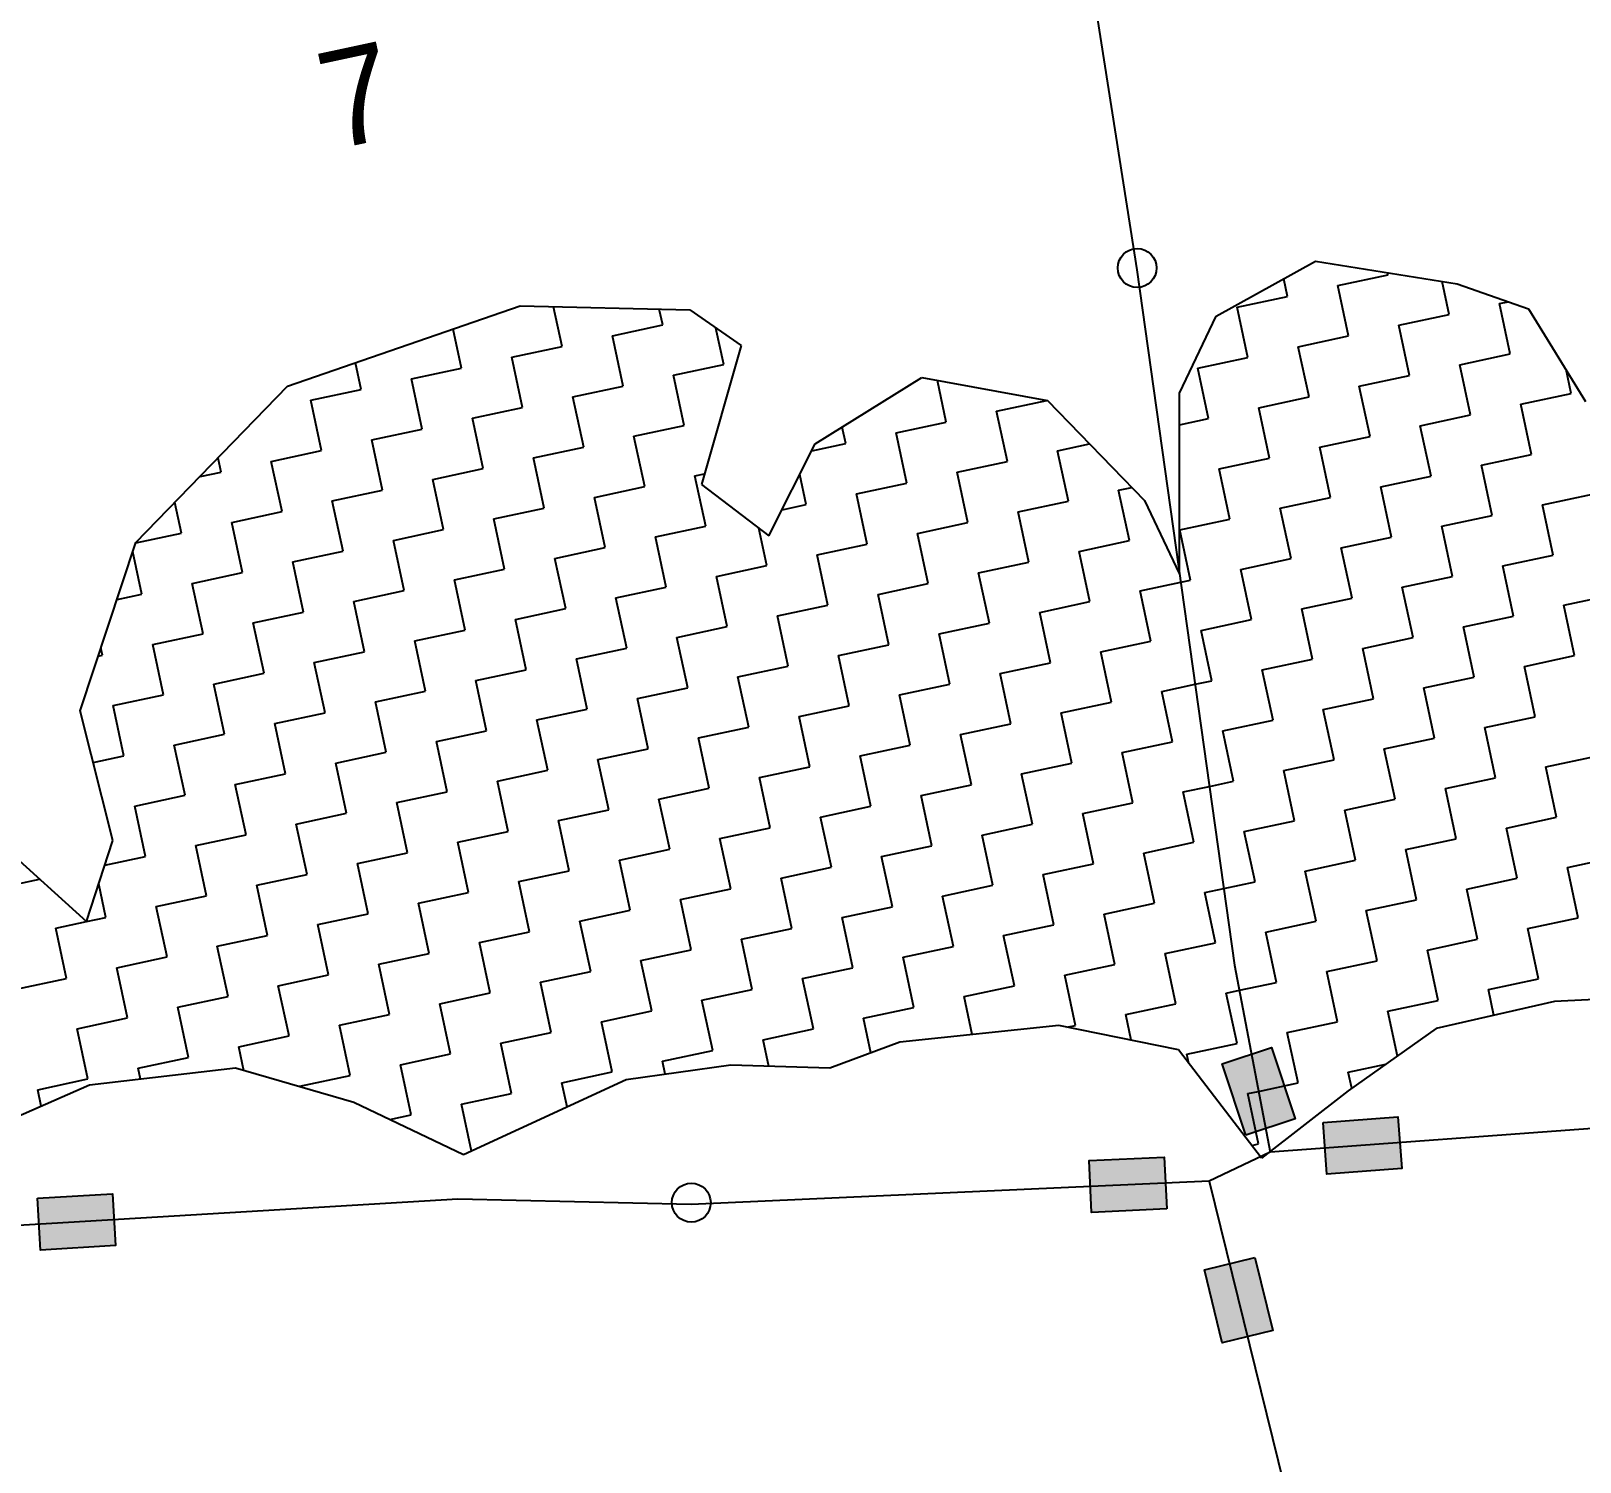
# Model space of a CAD drawing. Header units: metres. Extents: x 291285 to 296393, y 1982985 to 1990470.
# Drawn here: x 294039.8 to 294333.2, y 1988548.3 to 1988819.3 of the extents above; entities that cross this region are included whole.
import ezdxf

# ---------------------------------------------------------------- set-up
doc = ezdxf.new("R2010")
doc.units = ezdxf.units.M
for name, color, linetype in [('POLY_HATCH', 12, 'Continuous'), ('POLY_PARCEL', 6, 'Continuous'), ('SYM_STONE', 1, 'Continuous'), ('TEXT_PARCEL', 7, 'Continuous'), ('V_BOUND_LINE', 7, 'Continuous')]:
    doc.layers.add(name, color=color, linetype=linetype)
doc.styles.add('TEXT_MAP', font='')
doc.styles.get('TEXT_MAP').set_extended_font_data('Kruti Dev 050')

msp = doc.modelspace()

# ---------------------------------------------------------------- hatches: boundary and pattern name
for points in [[(294274.8, 1988626.82), (294265.46, 1988623.73), (294269.92, 1988610.22), (294279.26, 1988613.31)], [(294299.48, 1988603.89), (294298.75, 1988613.71), (294284.57, 1988612.65), (294285.29, 1988602.84)], [(294240.28, 1988605.43), (294240.72, 1988595.6), (294254.94, 1988596.24), (294254.49, 1988606.07)], [(294055.84, 1988589.3), (294055.25, 1988599.12), (294041.05, 1988598.27), (294041.64, 1988588.44)], [(294265.46, 1988570.9), (294275.02, 1988573.25), (294271.63, 1988587.06), (294262.07, 1988584.72)]]:
    msp.add_hatch(color=256).paths.add_polyline_path(points)

# ---------------------------------------------------------------- linework, layer by layer
for points in [[(294269.92, 1988610.22), (294265.46, 1988623.73), (294274.8, 1988626.82), (294279.26, 1988613.31)], [(294284.57, 1988612.65), (294298.75, 1988613.71), (294299.48, 1988603.89), (294285.29, 1988602.84)], [(294254.94, 1988596.24), (294240.72, 1988595.6), (294240.28, 1988605.43), (294254.49, 1988606.07)], [(294041.05, 1988598.27), (294055.25, 1988599.12), (294055.84, 1988589.3), (294041.64, 1988588.44)], [(294271.63, 1988587.06), (294275.02, 1988573.25), (294265.46, 1988570.9), (294262.07, 1988584.72)]]:
    msp.add_lwpolyline(points, close=True)
at = {"layer": 'POLY_HATCH'}
for p, q in [((294264.33, 1988765.3), (294283.14, 1988775.73)), ((294283.14, 1988775.73), (294309.99, 1988771.42)), ((294309.99, 1988771.42), (294323.5, 1988766.69)), ((294088.44, 1988752.04), (294132.46, 1988767.25)), ((294132.46, 1988767.25), (294164.64, 1988766.52)), ((294164.64, 1988766.52), (294174.32, 1988759.75)), ((294257.39, 1988750.72), (294264.33, 1988765.3)), ((294323.5, 1988766.69), (294334.26, 1988749.19)), ((294174.32, 1988759.75), (294166.83, 1988733.47)), ((294188.37, 1988741.13), (294208.56, 1988753.68)), ((294208.56, 1988753.68), (294232.37, 1988749.32)), ((294059.7, 1988722.43), (294088.44, 1988752.04)), ((294257.39, 1988716.44), (294257.39, 1988750.72)), ((294232.37, 1988749.32), (294250.75, 1988730.41)), ((294179.6, 1988723.71), (294188.37, 1988741.13)), ((294166.83, 1988733.47), (294179.6, 1988723.71)), ((294250.75, 1988730.41), (294257.39, 1988716.44)), ((294049.13, 1988690.61), (294059.7, 1988722.43)), ((294055.3, 1988666.04), (294049.13, 1988690.61)), ((294034.85, 1988664.71), (294050.36, 1988650.66)), ((294050.36, 1988650.66), (294055.3, 1988666.04)), ((294328.4, 1988635.51), (294306, 1988630.42)), ((294349.21, 1988636.62), (294328.4, 1988635.51)), ((294234.52, 1988630.96), (294204.38, 1988627.86)), ((294257.16, 1988626.36), (294234.52, 1988630.96)), ((294306, 1988630.42), (294289.31, 1988618.62)), ((294204.38, 1988627.86), (294191.11, 1988622.89)), ((294272.87, 1988605.89), (294257.16, 1988626.36)), ((294172.38, 1988623.45), (294152.53, 1988620.73)), ((294191.11, 1988622.89), (294172.38, 1988623.45)), ((294078.57, 1988622.88), (294050.88, 1988619.69)), ((294101, 1988616.4), (294078.57, 1988622.88)), ((294152.53, 1988620.73), (294121.72, 1988606.52)), ((294050.88, 1988619.69), (294027.74, 1988609.56)), ((294289.31, 1988618.62), (294272.87, 1988605.89)), ((294121.72, 1988606.52), (294101, 1988616.4))]:
    msp.add_line(p, q, dxfattribs=at)
at = {"layer": 'POLY_HATCH', "linetype": 'Continuous'}
for p, q in [((294287.34, 1988771.1), (294296.86, 1988773.14)), ((294287.34, 1988771.1), (294296.86, 1988773.14)), ((294296.86, 1988773.14), (294296.78, 1988773.54)), ((294296.86, 1988773.14), (294296.78, 1988773.54)), ((294277.82, 1988769.06), (294277.11, 1988772.39)), ((294277.82, 1988769.06), (294277.11, 1988772.39)), ((294289.38, 1988761.58), (294287.34, 1988771.1)), ((294289.38, 1988761.58), (294287.34, 1988771.1)), ((294308.42, 1988765.65), (294307.09, 1988771.88)), ((294308.42, 1988765.65), (294307.09, 1988771.88)), ((294140.43, 1988759.58), (294138.82, 1988767.1)), ((294140.43, 1988759.58), (294138.82, 1988767.1)), ((294268.3, 1988767.02), (294277.82, 1988769.06)), ((294268.3, 1988767.02), (294277.82, 1988769.06)), ((294317.95, 1988767.69), (294319.63, 1988768.05)), ((294317.95, 1988767.69), (294319.63, 1988768.05)), ((294319.98, 1988758.17), (294317.95, 1988767.69)), ((294319.98, 1988758.17), (294317.95, 1988767.69)), ((294159.48, 1988763.65), (294158.84, 1988766.65)), ((294159.48, 1988763.65), (294158.84, 1988766.65)), ((294270.34, 1988757.5), (294268.3, 1988767.02)), ((294270.34, 1988757.5), (294268.3, 1988767.02)), ((294298.9, 1988763.61), (294308.42, 1988765.65)), ((294298.9, 1988763.61), (294308.42, 1988765.65)), ((294121.39, 1988755.5), (294119.81, 1988762.88)), ((294121.39, 1988755.5), (294119.81, 1988762.88)), ((294149.96, 1988761.61), (294159.48, 1988763.65)), ((294149.96, 1988761.61), (294159.48, 1988763.65)), ((294151.99, 1988752.09), (294149.96, 1988761.61)), ((294151.99, 1988752.09), (294149.96, 1988761.61)), ((294171.04, 1988756.17), (294169.56, 1988763.08)), ((294171.04, 1988756.17), (294169.56, 1988763.08)), ((294279.86, 1988759.54), (294289.38, 1988761.58)), ((294279.86, 1988759.54), (294289.38, 1988761.58)), ((294300.94, 1988754.09), (294298.9, 1988763.61)), ((294300.94, 1988754.09), (294298.9, 1988763.61)), ((294130.91, 1988757.54), (294140.43, 1988759.58)), ((294130.91, 1988757.54), (294140.43, 1988759.58)), ((294281.9, 1988750.02), (294279.86, 1988759.54)), ((294281.9, 1988750.02), (294279.86, 1988759.54)), ((294102.35, 1988751.43), (294101.27, 1988756.47)), ((294102.35, 1988751.43), (294101.27, 1988756.47)), ((294111.87, 1988753.46), (294121.39, 1988755.5)), ((294111.87, 1988753.46), (294121.39, 1988755.5)), ((294132.95, 1988748.02), (294130.91, 1988757.54)), ((294132.95, 1988748.02), (294130.91, 1988757.54)), ((294161.52, 1988754.13), (294171.04, 1988756.17)), ((294161.52, 1988754.13), (294171.04, 1988756.17)), ((294260.81, 1988755.46), (294270.34, 1988757.5)), ((294260.81, 1988755.46), (294270.34, 1988757.5)), ((294262.85, 1988745.94), (294260.81, 1988755.46)), ((294262.85, 1988745.94), (294260.81, 1988755.46)), ((294310.46, 1988756.13), (294319.98, 1988758.17)), ((294310.46, 1988756.13), (294319.98, 1988758.17)), ((294312.5, 1988746.61), (294310.46, 1988756.13)), ((294312.5, 1988746.61), (294310.46, 1988756.13)), ((294113.91, 1988743.94), (294111.87, 1988753.46)), ((294113.91, 1988743.94), (294111.87, 1988753.46)), ((294163.55, 1988744.61), (294161.52, 1988754.13)), ((294163.55, 1988744.61), (294161.52, 1988754.13)), ((294213.2, 1988745.27), (294211.52, 1988753.14)), ((294213.2, 1988745.27), (294211.52, 1988753.14)), ((294291.42, 1988752.05), (294300.94, 1988754.09)), ((294291.42, 1988752.05), (294300.94, 1988754.09)), ((294331.54, 1988750.68), (294330.58, 1988755.19)), ((294331.54, 1988750.68), (294330.58, 1988755.19)), ((294092.82, 1988749.39), (294102.35, 1988751.43)), ((294092.82, 1988749.39), (294102.35, 1988751.43)), ((294142.47, 1988750.05), (294151.99, 1988752.09)), ((294142.47, 1988750.05), (294151.99, 1988752.09)), ((294144.51, 1988740.53), (294142.47, 1988750.05)), ((294144.51, 1988740.53), (294142.47, 1988750.05)), ((294272.37, 1988747.98), (294281.9, 1988750.02)), ((294272.37, 1988747.98), (294281.9, 1988750.02)), ((294293.45, 1988742.53), (294291.42, 1988752.05)), ((294293.45, 1988742.53), (294291.42, 1988752.05)), ((294322.02, 1988748.64), (294331.54, 1988750.68)), ((294322.02, 1988748.64), (294331.54, 1988750.68)), ((294094.86, 1988739.87), (294092.82, 1988749.39)), ((294094.86, 1988739.87), (294092.82, 1988749.39)), ((294123.43, 1988745.98), (294132.95, 1988748.02)), ((294123.43, 1988745.98), (294132.95, 1988748.02)), ((294222.72, 1988747.31), (294232.24, 1988749.35)), ((294222.72, 1988747.31), (294232.24, 1988749.35)), ((294224.76, 1988737.79), (294222.72, 1988747.31)), ((294224.76, 1988737.79), (294222.72, 1988747.31)), ((294274.41, 1988738.46), (294272.37, 1988747.98)), ((294274.41, 1988738.46), (294272.37, 1988747.98)), ((294302.98, 1988744.57), (294312.5, 1988746.61)), ((294302.98, 1988744.57), (294312.5, 1988746.61)), ((294324.06, 1988739.12), (294322.02, 1988748.64)), ((294324.06, 1988739.12), (294322.02, 1988748.64)), ((294104.38, 1988741.9), (294113.91, 1988743.94)), ((294104.38, 1988741.9), (294113.91, 1988743.94)), ((294125.47, 1988736.46), (294123.43, 1988745.98)), ((294125.47, 1988736.46), (294123.43, 1988745.98)), ((294154.03, 1988742.57), (294163.55, 1988744.61)), ((294154.03, 1988742.57), (294163.55, 1988744.61)), ((294194.16, 1988741.2), (294193.49, 1988744.31)), ((294194.16, 1988741.2), (294193.49, 1988744.31)), ((294203.68, 1988743.24), (294213.2, 1988745.27)), ((294203.68, 1988743.24), (294213.2, 1988745.27)), ((294257.39, 1988744.77), (294262.85, 1988745.94)), ((294257.39, 1988744.77), (294262.85, 1988745.94)), ((294305.01, 1988735.05), (294302.98, 1988744.57)), ((294305.01, 1988735.05), (294302.98, 1988744.57)), ((294106.42, 1988732.38), (294104.38, 1988741.9)), ((294106.42, 1988732.38), (294104.38, 1988741.9)), ((294156.07, 1988733.05), (294154.03, 1988742.57)), ((294156.07, 1988733.05), (294154.03, 1988742.57)), ((294187.71, 1988739.82), (294194.16, 1988741.2)), ((294187.71, 1988739.82), (294194.16, 1988741.2)), ((294205.72, 1988733.71), (294203.68, 1988743.24)), ((294205.72, 1988733.71), (294203.68, 1988743.24)), ((294234.28, 1988739.83), (294240.34, 1988741.12)), ((294234.28, 1988739.83), (294240.34, 1988741.12)), ((294283.93, 1988740.49), (294293.45, 1988742.53)), ((294283.93, 1988740.49), (294293.45, 1988742.53)), ((294075.82, 1988735.79), (294075.25, 1988738.45)), ((294075.82, 1988735.79), (294075.25, 1988738.45)), ((294085.34, 1988737.83), (294094.86, 1988739.87)), ((294085.34, 1988737.83), (294094.86, 1988739.87)), ((294087.38, 1988728.31), (294085.34, 1988737.83)), ((294087.38, 1988728.31), (294085.34, 1988737.83)), ((294134.99, 1988738.49), (294144.51, 1988740.53)), ((294134.99, 1988738.49), (294144.51, 1988740.53)), ((294137.02, 1988728.97), (294134.99, 1988738.49)), ((294137.02, 1988728.97), (294134.99, 1988738.49)), ((294215.24, 1988735.75), (294224.76, 1988737.79)), ((294215.24, 1988735.75), (294224.76, 1988737.79)), ((294236.32, 1988730.31), (294234.28, 1988739.83)), ((294236.32, 1988730.31), (294234.28, 1988739.83)), ((294264.89, 1988736.42), (294274.41, 1988738.46)), ((294264.89, 1988736.42), (294274.41, 1988738.46)), ((294285.97, 1988730.97), (294283.93, 1988740.49)), ((294285.97, 1988730.97), (294283.93, 1988740.49)), ((294314.54, 1988737.08), (294324.06, 1988739.12)), ((294314.54, 1988737.08), (294324.06, 1988739.12)), ((294071.85, 1988734.94), (294075.82, 1988735.79)), ((294071.85, 1988734.94), (294075.82, 1988735.79)), ((294115.94, 1988734.42), (294125.47, 1988736.46)), ((294115.94, 1988734.42), (294125.47, 1988736.46)), ((294165.59, 1988735.09), (294167.4, 1988735.47)), ((294165.59, 1988735.09), (294167.4, 1988735.47)), ((294167.63, 1988725.56), (294165.59, 1988735.09)), ((294167.63, 1988725.56), (294165.59, 1988735.09)), ((294186.67, 1988729.64), (294185.45, 1988735.34)), ((294186.67, 1988729.64), (294185.45, 1988735.34)), ((294217.28, 1988726.23), (294215.24, 1988735.75)), ((294217.28, 1988726.23), (294215.24, 1988735.75)), ((294266.93, 1988726.9), (294264.89, 1988736.42)), ((294266.93, 1988726.9), (294264.89, 1988736.42)), ((294295.49, 1988733.01), (294305.01, 1988735.05)), ((294295.49, 1988733.01), (294305.01, 1988735.05)), ((294316.57, 1988727.56), (294314.54, 1988737.08)), ((294316.57, 1988727.56), (294314.54, 1988737.08)), ((294096.9, 1988730.34), (294106.42, 1988732.38)), ((294096.9, 1988730.34), (294106.42, 1988732.38)), ((294117.98, 1988724.9), (294115.94, 1988734.42)), ((294117.98, 1988724.9), (294115.94, 1988734.42)), ((294146.55, 1988731.01), (294156.07, 1988733.05)), ((294146.55, 1988731.01), (294156.07, 1988733.05)), ((294196.2, 1988731.68), (294205.72, 1988733.71)), ((294196.2, 1988731.68), (294205.72, 1988733.71)), ((294245.84, 1988732.34), (294248.35, 1988732.88)), ((294245.84, 1988732.34), (294248.35, 1988732.88)), ((294247.88, 1988722.82), (294245.84, 1988732.34)), ((294247.88, 1988722.82), (294245.84, 1988732.34)), ((294297.53, 1988723.49), (294295.49, 1988733.01)), ((294297.53, 1988723.49), (294295.49, 1988733.01)), ((294068.33, 1988724.23), (294067.09, 1988730.04)), ((294068.33, 1988724.23), (294067.09, 1988730.04)), ((294098.94, 1988720.82), (294096.9, 1988730.34)), ((294098.94, 1988720.82), (294096.9, 1988730.34)), ((294127.5, 1988726.93), (294137.02, 1988728.97)), ((294127.5, 1988726.93), (294137.02, 1988728.97)), ((294148.58, 1988721.49), (294146.55, 1988731.01)), ((294148.58, 1988721.49), (294146.55, 1988731.01)), ((294182.09, 1988728.66), (294186.67, 1988729.64)), ((294182.09, 1988728.66), (294186.67, 1988729.64)), ((294198.23, 1988722.15), (294196.2, 1988731.68)), ((294198.23, 1988722.15), (294196.2, 1988731.68)), ((294226.8, 1988728.27), (294236.32, 1988730.31)), ((294226.8, 1988728.27), (294236.32, 1988730.31)), ((294276.45, 1988728.93), (294285.97, 1988730.97)), ((294276.45, 1988728.93), (294285.97, 1988730.97)), ((294278.49, 1988719.41), (294276.45, 1988728.93)), ((294278.49, 1988719.41), (294276.45, 1988728.93)), ((294326.1, 1988729.6), (294335.62, 1988731.64)), ((294326.1, 1988729.6), (294335.62, 1988731.64)), ((294328.13, 1988720.08), (294326.1, 1988729.6)), ((294328.13, 1988720.08), (294326.1, 1988729.6)), ((294077.85, 1988726.27), (294087.38, 1988728.31)), ((294077.85, 1988726.27), (294087.38, 1988728.31)), ((294079.89, 1988716.75), (294077.85, 1988726.27)), ((294079.89, 1988716.75), (294077.85, 1988726.27)), ((294129.54, 1988717.41), (294127.5, 1988726.93)), ((294129.54, 1988717.41), (294127.5, 1988726.93)), ((294207.76, 1988724.19), (294217.28, 1988726.23)), ((294207.76, 1988724.19), (294217.28, 1988726.23)), ((294228.84, 1988718.75), (294226.8, 1988728.27)), ((294228.84, 1988718.75), (294226.8, 1988728.27)), ((294257.4, 1988724.86), (294266.93, 1988726.9)), ((294257.4, 1988724.86), (294266.93, 1988726.9)), ((294307.05, 1988725.53), (294316.57, 1988727.56)), ((294307.05, 1988725.53), (294316.57, 1988727.56)), ((294059.69, 1988722.38), (294068.33, 1988724.23)), ((294059.69, 1988722.38), (294068.33, 1988724.23)), ((294108.46, 1988722.86), (294117.98, 1988724.9)), ((294108.46, 1988722.86), (294117.98, 1988724.9)), ((294158.11, 1988723.53), (294167.63, 1988725.56)), ((294158.11, 1988723.53), (294167.63, 1988725.56)), ((294160.14, 1988714), (294158.11, 1988723.53)), ((294160.14, 1988714), (294158.11, 1988723.53)), ((294179.19, 1988718.08), (294177.67, 1988725.19)), ((294179.19, 1988718.08), (294177.67, 1988725.19)), ((294209.79, 1988714.67), (294207.76, 1988724.19)), ((294209.79, 1988714.67), (294207.76, 1988724.19)), ((294259.44, 1988715.34), (294257.4, 1988724.86)), ((294259.44, 1988715.34), (294257.4, 1988724.86)), ((294288.01, 1988721.45), (294297.53, 1988723.49)), ((294288.01, 1988721.45), (294297.53, 1988723.49)), ((294309.09, 1988716), (294307.05, 1988725.53)), ((294309.09, 1988716), (294307.05, 1988725.53)), ((294060.85, 1988712.67), (294059.13, 1988720.7)), ((294060.85, 1988712.67), (294059.13, 1988720.7)), ((294089.41, 1988718.78), (294098.94, 1988720.82)), ((294089.41, 1988718.78), (294098.94, 1988720.82)), ((294110.5, 1988713.34), (294108.46, 1988722.86)), ((294110.5, 1988713.34), (294108.46, 1988722.86)), ((294139.06, 1988719.45), (294148.58, 1988721.49)), ((294139.06, 1988719.45), (294148.58, 1988721.49)), ((294188.71, 1988720.12), (294198.23, 1988722.15)), ((294188.71, 1988720.12), (294198.23, 1988722.15)), ((294238.36, 1988720.78), (294247.88, 1988722.82)), ((294238.36, 1988720.78), (294247.88, 1988722.82)), ((294240.4, 1988711.26), (294238.36, 1988720.78)), ((294240.4, 1988711.26), (294238.36, 1988720.78)), ((294290.05, 1988711.93), (294288.01, 1988721.45)), ((294290.05, 1988711.93), (294288.01, 1988721.45)), ((294091.45, 1988709.26), (294089.41, 1988718.78)), ((294091.45, 1988709.26), (294089.41, 1988718.78)), ((294120.02, 1988715.38), (294129.54, 1988717.41)), ((294120.02, 1988715.38), (294129.54, 1988717.41)), ((294141.1, 1988709.93), (294139.06, 1988719.45)), ((294141.1, 1988709.93), (294139.06, 1988719.45)), ((294169.67, 1988716.04), (294179.19, 1988718.08)), ((294169.67, 1988716.04), (294179.19, 1988718.08)), ((294190.75, 1988710.59), (294188.71, 1988720.12)), ((294190.75, 1988710.59), (294188.71, 1988720.12)), ((294219.32, 1988716.71), (294228.84, 1988718.75)), ((294219.32, 1988716.71), (294228.84, 1988718.75)), ((294268.96, 1988717.37), (294278.49, 1988719.41)), ((294268.96, 1988717.37), (294278.49, 1988719.41)), ((294271, 1988707.85), (294268.96, 1988717.37)), ((294271, 1988707.85), (294268.96, 1988717.37)), ((294318.61, 1988718.04), (294328.13, 1988720.08)), ((294318.61, 1988718.04), (294328.13, 1988720.08)), ((294320.65, 1988708.52), (294318.61, 1988718.04)), ((294320.65, 1988708.52), (294318.61, 1988718.04)), ((294070.37, 1988714.71), (294079.89, 1988716.75)), ((294070.37, 1988714.71), (294079.89, 1988716.75)), ((294072.41, 1988705.19), (294070.37, 1988714.71)), ((294072.41, 1988705.19), (294070.37, 1988714.71)), ((294122.06, 1988705.85), (294120.02, 1988715.38)), ((294122.06, 1988705.85), (294120.02, 1988715.38)), ((294171.7, 1988706.52), (294169.67, 1988716.04)), ((294171.7, 1988706.52), (294169.67, 1988716.04)), ((294200.27, 1988712.63), (294209.79, 1988714.67)), ((294200.27, 1988712.63), (294209.79, 1988714.67)), ((294221.35, 1988707.19), (294219.32, 1988716.71)), ((294221.35, 1988707.19), (294219.32, 1988716.71)), ((294249.92, 1988713.3), (294257.6, 1988714.94)), ((294249.92, 1988713.3), (294257.6, 1988714.94)), ((294257.6, 1988714.94), (294259.44, 1988715.34)), ((294257.6, 1988714.94), (294259.44, 1988715.34)), ((294299.57, 1988713.97), (294309.09, 1988716)), ((294299.57, 1988713.97), (294309.09, 1988716)), ((294056.12, 1988711.66), (294060.85, 1988712.67)), ((294056.12, 1988711.66), (294060.85, 1988712.67)), ((294100.97, 1988711.3), (294110.5, 1988713.34)), ((294100.97, 1988711.3), (294110.5, 1988713.34)), ((294150.62, 1988711.97), (294160.14, 1988714)), ((294150.62, 1988711.97), (294160.14, 1988714)), ((294152.66, 1988702.44), (294150.62, 1988711.97)), ((294152.66, 1988702.44), (294150.62, 1988711.97)), ((294202.31, 1988703.11), (294200.27, 1988712.63)), ((294202.31, 1988703.11), (294200.27, 1988712.63)), ((294251.96, 1988703.78), (294249.92, 1988713.3)), ((294251.96, 1988703.78), (294249.92, 1988713.3)), ((294280.52, 1988709.89), (294290.05, 1988711.93)), ((294280.52, 1988709.89), (294290.05, 1988711.93)), ((294301.61, 1988704.44), (294299.57, 1988713.97)), ((294301.61, 1988704.44), (294299.57, 1988713.97)), ((294330.17, 1988710.56), (294339.69, 1988712.59)), ((294330.17, 1988710.56), (294339.69, 1988712.59)), ((294081.93, 1988707.22), (294091.45, 1988709.26)), ((294081.93, 1988707.22), (294091.45, 1988709.26)), ((294103.01, 1988701.78), (294100.97, 1988711.3)), ((294103.01, 1988701.78), (294100.97, 1988711.3)), ((294131.58, 1988707.89), (294141.1, 1988709.93)), ((294131.58, 1988707.89), (294141.1, 1988709.93)), ((294181.23, 1988708.56), (294190.75, 1988710.59)), ((294181.23, 1988708.56), (294190.75, 1988710.59)), ((294183.26, 1988699.03), (294181.23, 1988708.56)), ((294183.26, 1988699.03), (294181.23, 1988708.56)), ((294230.88, 1988709.22), (294240.4, 1988711.26)), ((294230.88, 1988709.22), (294240.4, 1988711.26)), ((294232.91, 1988699.7), (294230.88, 1988709.22)), ((294232.91, 1988699.7), (294230.88, 1988709.22)), ((294282.56, 1988700.37), (294280.52, 1988709.89)), ((294282.56, 1988700.37), (294280.52, 1988709.89)), ((294311.13, 1988706.48), (294320.65, 1988708.52)), ((294311.13, 1988706.48), (294320.65, 1988708.52)), ((294332.21, 1988701.03), (294330.17, 1988710.56)), ((294332.21, 1988701.03), (294330.17, 1988710.56)), ((294083.97, 1988697.7), (294081.93, 1988707.22)), ((294083.97, 1988697.7), (294081.93, 1988707.22)), ((294112.53, 1988703.82), (294122.06, 1988705.85)), ((294112.53, 1988703.82), (294122.06, 1988705.85)), ((294133.62, 1988698.37), (294131.58, 1988707.89)), ((294133.62, 1988698.37), (294131.58, 1988707.89)), ((294162.18, 1988704.48), (294171.7, 1988706.52)), ((294162.18, 1988704.48), (294171.7, 1988706.52)), ((294211.83, 1988705.15), (294221.35, 1988707.19)), ((294211.83, 1988705.15), (294221.35, 1988707.19)), ((294261.48, 1988705.81), (294271, 1988707.85)), ((294261.48, 1988705.81), (294271, 1988707.85)), ((294263.52, 1988696.29), (294261.48, 1988705.81)), ((294263.52, 1988696.29), (294261.48, 1988705.81)), ((294313.17, 1988696.96), (294311.13, 1988706.48)), ((294313.17, 1988696.96), (294311.13, 1988706.48)), ((294062.89, 1988703.15), (294072.41, 1988705.19)), ((294062.89, 1988703.15), (294072.41, 1988705.19)), ((294064.92, 1988693.63), (294062.89, 1988703.15)), ((294064.92, 1988693.63), (294062.89, 1988703.15)), ((294114.57, 1988694.29), (294112.53, 1988703.82)), ((294114.57, 1988694.29), (294112.53, 1988703.82)), ((294164.22, 1988694.96), (294162.18, 1988704.48)), ((294164.22, 1988694.96), (294162.18, 1988704.48)), ((294192.79, 1988701.07), (294202.31, 1988703.11)), ((294192.79, 1988701.07), (294202.31, 1988703.11)), ((294213.87, 1988695.63), (294211.83, 1988705.15)), ((294213.87, 1988695.63), (294211.83, 1988705.15)), ((294242.44, 1988701.74), (294251.96, 1988703.78)), ((294242.44, 1988701.74), (294251.96, 1988703.78)), ((294292.08, 1988702.41), (294301.61, 1988704.44)), ((294292.08, 1988702.41), (294301.61, 1988704.44)), ((294052.56, 1988700.94), (294053.36, 1988701.11)), ((294052.56, 1988700.94), (294053.36, 1988701.11)), ((294053.36, 1988701.11), (294053.07, 1988702.48)), ((294053.36, 1988701.11), (294053.07, 1988702.48)), ((294093.49, 1988699.74), (294103.01, 1988701.78)), ((294093.49, 1988699.74), (294103.01, 1988701.78)), ((294095.53, 1988690.22), (294093.49, 1988699.74)), ((294095.53, 1988690.22), (294093.49, 1988699.74)), ((294143.14, 1988700.41), (294152.66, 1988702.44)), ((294143.14, 1988700.41), (294152.66, 1988702.44)), ((294145.18, 1988690.88), (294143.14, 1988700.41)), ((294145.18, 1988690.88), (294143.14, 1988700.41)), ((294194.82, 1988691.55), (294192.79, 1988701.07)), ((294194.82, 1988691.55), (294192.79, 1988701.07)), ((294223.39, 1988697.66), (294232.91, 1988699.7)), ((294223.39, 1988697.66), (294232.91, 1988699.7)), ((294244.47, 1988692.22), (294242.44, 1988701.74)), ((294244.47, 1988692.22), (294242.44, 1988701.74)), ((294273.04, 1988698.33), (294282.56, 1988700.37)), ((294273.04, 1988698.33), (294282.56, 1988700.37)), ((294294.12, 1988692.88), (294292.08, 1988702.41)), ((294294.12, 1988692.88), (294292.08, 1988702.41)), ((294322.69, 1988699), (294332.21, 1988701.03)), ((294322.69, 1988699), (294332.21, 1988701.03)), ((294074.45, 1988695.66), (294083.97, 1988697.7)), ((294074.45, 1988695.66), (294083.97, 1988697.7)), ((294124.09, 1988696.33), (294133.62, 1988698.37)), ((294124.09, 1988696.33), (294133.62, 1988698.37)), ((294173.74, 1988697), (294183.26, 1988699.03)), ((294173.74, 1988697), (294183.26, 1988699.03)), ((294175.78, 1988687.47), (294173.74, 1988697)), ((294175.78, 1988687.47), (294173.74, 1988697)), ((294225.43, 1988688.14), (294223.39, 1988697.66)), ((294225.43, 1988688.14), (294223.39, 1988697.66)), ((294275.08, 1988688.81), (294273.04, 1988698.33)), ((294275.08, 1988688.81), (294273.04, 1988698.33)), ((294303.64, 1988694.92), (294313.17, 1988696.96)), ((294303.64, 1988694.92), (294313.17, 1988696.96)), ((294324.73, 1988689.47), (294322.69, 1988699)), ((294324.73, 1988689.47), (294322.69, 1988699)), ((294076.48, 1988686.14), (294074.45, 1988695.66)), ((294076.48, 1988686.14), (294074.45, 1988695.66)), ((294105.05, 1988692.26), (294114.57, 1988694.29)), ((294105.05, 1988692.26), (294114.57, 1988694.29)), ((294126.13, 1988686.81), (294124.09, 1988696.33)), ((294126.13, 1988686.81), (294124.09, 1988696.33)), ((294154.7, 1988692.92), (294164.22, 1988694.96)), ((294154.7, 1988692.92), (294164.22, 1988694.96)), ((294204.35, 1988693.59), (294213.87, 1988695.63)), ((294204.35, 1988693.59), (294213.87, 1988695.63)), ((294254, 1988694.25), (294260.32, 1988695.61)), ((294254, 1988694.25), (294260.32, 1988695.61)), ((294256.03, 1988684.73), (294254, 1988694.25)), ((294256.03, 1988684.73), (294254, 1988694.25)), ((294260.32, 1988695.61), (294263.52, 1988696.29)), ((294260.32, 1988695.61), (294263.52, 1988696.29)), ((294305.68, 1988685.4), (294303.64, 1988694.92)), ((294305.68, 1988685.4), (294303.64, 1988694.92)), ((294055.4, 1988691.59), (294064.92, 1988693.63)), ((294055.4, 1988691.59), (294064.92, 1988693.63)), ((294057.44, 1988682.07), (294055.4, 1988691.59)), ((294057.44, 1988682.07), (294055.4, 1988691.59)), ((294107.09, 1988682.73), (294105.05, 1988692.26)), ((294107.09, 1988682.73), (294105.05, 1988692.26)), ((294135.65, 1988688.85), (294145.18, 1988690.88)), ((294135.65, 1988688.85), (294145.18, 1988690.88)), ((294156.74, 1988683.4), (294154.7, 1988692.92)), ((294156.74, 1988683.4), (294154.7, 1988692.92)), ((294185.3, 1988689.51), (294194.82, 1988691.55)), ((294185.3, 1988689.51), (294194.82, 1988691.55)), ((294206.38, 1988684.07), (294204.35, 1988693.59)), ((294206.38, 1988684.07), (294204.35, 1988693.59)), ((294234.95, 1988690.18), (294244.47, 1988692.22)), ((294234.95, 1988690.18), (294244.47, 1988692.22)), ((294284.6, 1988690.85), (294294.12, 1988692.88)), ((294284.6, 1988690.85), (294294.12, 1988692.88)), ((294286.64, 1988681.32), (294284.6, 1988690.85)), ((294286.64, 1988681.32), (294284.6, 1988690.85)), ((294086.01, 1988688.18), (294095.53, 1988690.22)), ((294086.01, 1988688.18), (294095.53, 1988690.22)), ((294088.04, 1988678.66), (294086.01, 1988688.18)), ((294088.04, 1988678.66), (294086.01, 1988688.18)), ((294137.69, 1988679.32), (294135.65, 1988688.85)), ((294137.69, 1988679.32), (294135.65, 1988688.85)), ((294187.34, 1988679.99), (294185.3, 1988689.51)), ((294187.34, 1988679.99), (294185.3, 1988689.51)), ((294215.91, 1988686.1), (294225.43, 1988688.14)), ((294215.91, 1988686.1), (294225.43, 1988688.14)), ((294236.99, 1988680.66), (294234.95, 1988690.18)), ((294236.99, 1988680.66), (294234.95, 1988690.18)), ((294265.55, 1988686.77), (294275.08, 1988688.81)), ((294265.55, 1988686.77), (294275.08, 1988688.81)), ((294315.2, 1988687.44), (294324.73, 1988689.47)), ((294315.2, 1988687.44), (294324.73, 1988689.47)), ((294066.96, 1988684.1), (294076.48, 1988686.14)), ((294066.96, 1988684.1), (294076.48, 1988686.14)), ((294116.61, 1988684.77), (294126.13, 1988686.81)), ((294116.61, 1988684.77), (294126.13, 1988686.81)), ((294166.26, 1988685.44), (294175.78, 1988687.47)), ((294166.26, 1988685.44), (294175.78, 1988687.47)), ((294168.3, 1988675.92), (294166.26, 1988685.44)), ((294168.3, 1988675.92), (294166.26, 1988685.44)), ((294217.94, 1988676.58), (294215.91, 1988686.1)), ((294217.94, 1988676.58), (294215.91, 1988686.1)), ((294267.59, 1988677.25), (294265.55, 1988686.77)), ((294267.59, 1988677.25), (294265.55, 1988686.77)), ((294296.16, 1988683.36), (294305.68, 1988685.4)), ((294296.16, 1988683.36), (294305.68, 1988685.4)), ((294317.24, 1988677.91), (294315.2, 1988687.44)), ((294317.24, 1988677.91), (294315.2, 1988687.44)), ((294051.59, 1988680.81), (294057.44, 1988682.07)), ((294051.59, 1988680.81), (294057.44, 1988682.07)), ((294069, 1988674.58), (294066.96, 1988684.1)), ((294069, 1988674.58), (294066.96, 1988684.1)), ((294097.56, 1988680.7), (294107.09, 1988682.73)), ((294097.56, 1988680.7), (294107.09, 1988682.73)), ((294118.65, 1988675.25), (294116.61, 1988684.77)), ((294118.65, 1988675.25), (294116.61, 1988684.77)), ((294147.21, 1988681.36), (294156.74, 1988683.4)), ((294147.21, 1988681.36), (294156.74, 1988683.4)), ((294196.86, 1988682.03), (294206.38, 1988684.07)), ((294196.86, 1988682.03), (294206.38, 1988684.07)), ((294198.9, 1988672.51), (294196.86, 1988682.03)), ((294198.9, 1988672.51), (294196.86, 1988682.03)), ((294246.51, 1988682.69), (294256.03, 1988684.73)), ((294246.51, 1988682.69), (294256.03, 1988684.73)), ((294248.55, 1988673.17), (294246.51, 1988682.69)), ((294248.55, 1988673.17), (294246.51, 1988682.69)), ((294298.2, 1988673.84), (294296.16, 1988683.36)), ((294298.2, 1988673.84), (294296.16, 1988683.36)), ((294326.76, 1988679.95), (294336.29, 1988681.99)), ((294326.76, 1988679.95), (294336.29, 1988681.99)), ((294099.6, 1988671.17), (294097.56, 1988680.7)), ((294099.6, 1988671.17), (294097.56, 1988680.7)), ((294128.17, 1988677.29), (294137.69, 1988679.32)), ((294128.17, 1988677.29), (294137.69, 1988679.32)), ((294149.25, 1988671.84), (294147.21, 1988681.36)), ((294149.25, 1988671.84), (294147.21, 1988681.36)), ((294177.82, 1988677.95), (294187.34, 1988679.99)), ((294177.82, 1988677.95), (294187.34, 1988679.99)), ((294227.47, 1988678.62), (294236.99, 1988680.66)), ((294227.47, 1988678.62), (294236.99, 1988680.66)), ((294277.11, 1988679.29), (294286.64, 1988681.32)), ((294277.11, 1988679.29), (294286.64, 1988681.32)), ((294279.15, 1988669.76), (294277.11, 1988679.29)), ((294279.15, 1988669.76), (294277.11, 1988679.29)), ((294328.8, 1988670.43), (294326.76, 1988679.95)), ((294328.8, 1988670.43), (294326.76, 1988679.95)), ((294078.52, 1988676.62), (294088.04, 1988678.66)), ((294078.52, 1988676.62), (294088.04, 1988678.66)), ((294080.56, 1988667.1), (294078.52, 1988676.62)), ((294080.56, 1988667.1), (294078.52, 1988676.62)), ((294130.21, 1988667.76), (294128.17, 1988677.29)), ((294130.21, 1988667.76), (294128.17, 1988677.29)), ((294179.86, 1988668.43), (294177.82, 1988677.95)), ((294179.86, 1988668.43), (294177.82, 1988677.95)), ((294208.42, 1988674.54), (294217.94, 1988676.58)), ((294208.42, 1988674.54), (294217.94, 1988676.58)), ((294229.5, 1988669.1), (294227.47, 1988678.62)), ((294229.5, 1988669.1), (294227.47, 1988678.62)), ((294258.07, 1988675.21), (294263.04, 1988676.27)), ((294258.07, 1988675.21), (294263.04, 1988676.27)), ((294263.04, 1988676.27), (294267.59, 1988677.25)), ((294263.04, 1988676.27), (294267.59, 1988677.25)), ((294307.72, 1988675.88), (294317.24, 1988677.91)), ((294307.72, 1988675.88), (294317.24, 1988677.91)), ((294059.48, 1988672.54), (294069, 1988674.58)), ((294059.48, 1988672.54), (294069, 1988674.58)), ((294109.12, 1988673.21), (294118.65, 1988675.25)), ((294109.12, 1988673.21), (294118.65, 1988675.25)), ((294111.16, 1988663.69), (294109.12, 1988673.21)), ((294111.16, 1988663.69), (294109.12, 1988673.21)), ((294158.77, 1988673.88), (294168.3, 1988675.92)), ((294158.77, 1988673.88), (294168.3, 1988675.92)), ((294160.81, 1988664.36), (294158.77, 1988673.88)), ((294160.81, 1988664.36), (294158.77, 1988673.88)), ((294210.46, 1988665.02), (294208.42, 1988674.54)), ((294210.46, 1988665.02), (294208.42, 1988674.54)), ((294260.11, 1988665.69), (294258.07, 1988675.21)), ((294260.11, 1988665.69), (294258.07, 1988675.21)), ((294288.67, 1988671.8), (294298.2, 1988673.84)), ((294288.67, 1988671.8), (294298.2, 1988673.84)), ((294309.76, 1988666.35), (294307.72, 1988675.88)), ((294309.76, 1988666.35), (294307.72, 1988675.88)), ((294061.51, 1988663.02), (294059.48, 1988672.54)), ((294061.51, 1988663.02), (294059.48, 1988672.54)), ((294090.08, 1988669.14), (294099.6, 1988671.17)), ((294090.08, 1988669.14), (294099.6, 1988671.17)), ((294139.73, 1988669.8), (294149.25, 1988671.84)), ((294139.73, 1988669.8), (294149.25, 1988671.84)), ((294189.38, 1988670.47), (294198.9, 1988672.51)), ((294189.38, 1988670.47), (294198.9, 1988672.51)), ((294191.42, 1988660.95), (294189.38, 1988670.47)), ((294191.42, 1988660.95), (294189.38, 1988670.47)), ((294239.03, 1988671.13), (294248.55, 1988673.17)), ((294239.03, 1988671.13), (294248.55, 1988673.17)), ((294241.06, 1988661.61), (294239.03, 1988671.13)), ((294241.06, 1988661.61), (294239.03, 1988671.13)), ((294290.71, 1988662.28), (294288.67, 1988671.8)), ((294290.71, 1988662.28), (294288.67, 1988671.8)), ((294319.28, 1988668.39), (294328.8, 1988670.43)), ((294319.28, 1988668.39), (294328.8, 1988670.43)), ((294092.12, 1988659.61), (294090.08, 1988669.14)), ((294092.12, 1988659.61), (294090.08, 1988669.14)), ((294120.68, 1988665.73), (294130.21, 1988667.76)), ((294120.68, 1988665.73), (294130.21, 1988667.76)), ((294141.77, 1988660.28), (294139.73, 1988669.8)), ((294141.77, 1988660.28), (294139.73, 1988669.8)), ((294170.33, 1988666.39), (294179.86, 1988668.43)), ((294170.33, 1988666.39), (294179.86, 1988668.43)), ((294219.98, 1988667.06), (294229.5, 1988669.1)), ((294219.98, 1988667.06), (294229.5, 1988669.1)), ((294269.63, 1988667.73), (294279.15, 1988669.76)), ((294269.63, 1988667.73), (294279.15, 1988669.76)), ((294271.67, 1988658.2), (294269.63, 1988667.73)), ((294271.67, 1988658.2), (294269.63, 1988667.73)), ((294321.32, 1988658.87), (294319.28, 1988668.39)), ((294321.32, 1988658.87), (294319.28, 1988668.39)), ((294071.04, 1988665.06), (294080.56, 1988667.1)), ((294071.04, 1988665.06), (294080.56, 1988667.1)), ((294073.07, 1988655.54), (294071.04, 1988665.06)), ((294073.07, 1988655.54), (294071.04, 1988665.06)), ((294122.72, 1988656.2), (294120.68, 1988665.73)), ((294122.72, 1988656.2), (294120.68, 1988665.73)), ((294172.37, 1988656.87), (294170.33, 1988666.39)), ((294172.37, 1988656.87), (294170.33, 1988666.39)), ((294200.94, 1988662.98), (294210.46, 1988665.02)), ((294200.94, 1988662.98), (294210.46, 1988665.02)), ((294222.02, 1988657.54), (294219.98, 1988667.06)), ((294222.02, 1988657.54), (294219.98, 1988667.06)), ((294250.59, 1988663.65), (294260.11, 1988665.69)), ((294250.59, 1988663.65), (294260.11, 1988665.69)), ((294300.23, 1988664.32), (294309.76, 1988666.35)), ((294300.23, 1988664.32), (294309.76, 1988666.35)), ((294053.8, 1988661.37), (294061.51, 1988663.02)), ((294053.8, 1988661.37), (294061.51, 1988663.02)), ((294101.64, 1988661.65), (294111.16, 1988663.69)), ((294101.64, 1988661.65), (294111.16, 1988663.69)), ((294103.68, 1988652.13), (294101.64, 1988661.65)), ((294103.68, 1988652.13), (294101.64, 1988661.65)), ((294151.29, 1988662.32), (294160.81, 1988664.36)), ((294151.29, 1988662.32), (294160.81, 1988664.36)), ((294153.33, 1988652.8), (294151.29, 1988662.32)), ((294153.33, 1988652.8), (294151.29, 1988662.32)), ((294202.98, 1988653.46), (294200.94, 1988662.98)), ((294202.98, 1988653.46), (294200.94, 1988662.98)), ((294231.54, 1988659.57), (294241.06, 1988661.61)), ((294231.54, 1988659.57), (294241.06, 1988661.61)), ((294252.62, 1988654.13), (294250.59, 1988663.65)), ((294252.62, 1988654.13), (294250.59, 1988663.65)), ((294281.19, 1988660.24), (294290.71, 1988662.28)), ((294281.19, 1988660.24), (294290.71, 1988662.28)), ((294302.27, 1988654.79), (294300.23, 1988664.32)), ((294302.27, 1988654.79), (294300.23, 1988664.32)), ((294330.84, 1988660.91), (294340.36, 1988662.95)), ((294330.84, 1988660.91), (294340.36, 1988662.95)), ((294032.95, 1988656.91), (294041.45, 1988658.73)), ((294032.95, 1988656.91), (294041.45, 1988658.73)), ((294082.6, 1988657.58), (294092.12, 1988659.61)), ((294082.6, 1988657.58), (294092.12, 1988659.61)), ((294132.24, 1988658.24), (294141.77, 1988660.28)), ((294132.24, 1988658.24), (294141.77, 1988660.28)), ((294181.89, 1988658.91), (294191.42, 1988660.95)), ((294181.89, 1988658.91), (294191.42, 1988660.95)), ((294183.93, 1988649.39), (294181.89, 1988658.91)), ((294183.93, 1988649.39), (294181.89, 1988658.91)), ((294233.58, 1988650.05), (294231.54, 1988659.57)), ((294233.58, 1988650.05), (294231.54, 1988659.57)), ((294283.23, 1988650.72), (294281.19, 1988660.24)), ((294283.23, 1988650.72), (294281.19, 1988660.24)), ((294311.79, 1988656.83), (294321.32, 1988658.87)), ((294311.79, 1988656.83), (294321.32, 1988658.87)), ((294332.88, 1988651.39), (294330.84, 1988660.91)), ((294332.88, 1988651.39), (294330.84, 1988660.91)), ((294054.03, 1988651.46), (294052.67, 1988657.84)), ((294054.03, 1988651.46), (294052.67, 1988657.84)), ((294084.63, 1988648.05), (294082.6, 1988657.58)), ((294084.63, 1988648.05), (294082.6, 1988657.58)), ((294113.2, 1988654.17), (294122.72, 1988656.2)), ((294113.2, 1988654.17), (294122.72, 1988656.2)), ((294134.28, 1988648.72), (294132.24, 1988658.24)), ((294134.28, 1988648.72), (294132.24, 1988658.24)), ((294162.85, 1988654.83), (294172.37, 1988656.87)), ((294162.85, 1988654.83), (294172.37, 1988656.87)), ((294212.5, 1988655.5), (294222.02, 1988657.54)), ((294212.5, 1988655.5), (294222.02, 1988657.54)), ((294262.15, 1988656.17), (294265.75, 1988656.94)), ((294262.15, 1988656.17), (294265.75, 1988656.94)), ((294264.18, 1988646.64), (294262.15, 1988656.17)), ((294264.18, 1988646.64), (294262.15, 1988656.17)), ((294265.75, 1988656.94), (294271.67, 1988658.2)), ((294265.75, 1988656.94), (294271.67, 1988658.2)), ((294313.83, 1988647.31), (294311.79, 1988656.83)), ((294313.83, 1988647.31), (294311.79, 1988656.83)), ((294063.55, 1988653.5), (294073.07, 1988655.54)), ((294063.55, 1988653.5), (294073.07, 1988655.54)), ((294065.59, 1988643.98), (294063.55, 1988653.5)), ((294065.59, 1988643.98), (294063.55, 1988653.5)), ((294115.24, 1988644.64), (294113.2, 1988654.17)), ((294115.24, 1988644.64), (294113.2, 1988654.17)), ((294143.8, 1988650.76), (294153.33, 1988652.8)), ((294143.8, 1988650.76), (294153.33, 1988652.8)), ((294164.89, 1988645.31), (294162.85, 1988654.83)), ((294164.89, 1988645.31), (294162.85, 1988654.83)), ((294193.45, 1988651.42), (294202.98, 1988653.46)), ((294193.45, 1988651.42), (294202.98, 1988653.46)), ((294214.54, 1988645.98), (294212.5, 1988655.5)), ((294214.54, 1988645.98), (294212.5, 1988655.5)), ((294243.1, 1988652.09), (294252.62, 1988654.13)), ((294243.1, 1988652.09), (294252.62, 1988654.13)), ((294292.75, 1988652.76), (294302.27, 1988654.79)), ((294292.75, 1988652.76), (294302.27, 1988654.79)), ((294294.79, 1988643.23), (294292.75, 1988652.76)), ((294294.79, 1988643.23), (294292.75, 1988652.76)), ((294044.51, 1988649.42), (294050.34, 1988650.67)), ((294044.51, 1988649.42), (294050.34, 1988650.67)), ((294050.36, 1988650.68), (294054.03, 1988651.46)), ((294050.36, 1988650.68), (294054.03, 1988651.46)), ((294094.16, 1988650.09), (294103.68, 1988652.13)), ((294094.16, 1988650.09), (294103.68, 1988652.13)), ((294096.19, 1988640.57), (294094.16, 1988650.09)), ((294096.19, 1988640.57), (294094.16, 1988650.09)), ((294145.84, 1988641.24), (294143.8, 1988650.76)), ((294145.84, 1988641.24), (294143.8, 1988650.76)), ((294195.49, 1988641.9), (294193.45, 1988651.42)), ((294195.49, 1988641.9), (294193.45, 1988651.42)), ((294224.06, 1988648.01), (294233.58, 1988650.05)), ((294224.06, 1988648.01), (294233.58, 1988650.05)), ((294245.14, 1988642.57), (294243.1, 1988652.09)), ((294245.14, 1988642.57), (294243.1, 1988652.09)), ((294273.71, 1988648.68), (294283.23, 1988650.72)), ((294273.71, 1988648.68), (294283.23, 1988650.72)), ((294323.35, 1988649.35), (294332.88, 1988651.39)), ((294323.35, 1988649.35), (294332.88, 1988651.39)), ((294046.55, 1988639.9), (294044.51, 1988649.42)), ((294046.55, 1988639.9), (294044.51, 1988649.42)), ((294075.11, 1988646.02), (294084.63, 1988648.05)), ((294075.11, 1988646.02), (294084.63, 1988648.05)), ((294124.76, 1988646.68), (294134.28, 1988648.72)), ((294124.76, 1988646.68), (294134.28, 1988648.72)), ((294174.41, 1988647.35), (294183.93, 1988649.39)), ((294174.41, 1988647.35), (294183.93, 1988649.39)), ((294176.45, 1988637.83), (294174.41, 1988647.35)), ((294176.45, 1988637.83), (294174.41, 1988647.35)), ((294226.09, 1988638.49), (294224.06, 1988648.01)), ((294226.09, 1988638.49), (294224.06, 1988648.01)), ((294275.74, 1988639.16), (294273.71, 1988648.68)), ((294275.74, 1988639.16), (294273.71, 1988648.68)), ((294304.31, 1988645.27), (294313.83, 1988647.31)), ((294304.31, 1988645.27), (294313.83, 1988647.31)), ((294325.39, 1988639.83), (294323.35, 1988649.35)), ((294325.39, 1988639.83), (294323.35, 1988649.35)), ((294056.07, 1988641.94), (294065.59, 1988643.98)), ((294056.07, 1988641.94), (294065.59, 1988643.98)), ((294077.15, 1988636.49), (294075.11, 1988646.02)), ((294077.15, 1988636.49), (294075.11, 1988646.02)), ((294105.72, 1988642.61), (294115.24, 1988644.64)), ((294105.72, 1988642.61), (294115.24, 1988644.64)), ((294126.8, 1988637.16), (294124.76, 1988646.68)), ((294126.8, 1988637.16), (294124.76, 1988646.68)), ((294155.36, 1988643.27), (294164.89, 1988645.31)), ((294155.36, 1988643.27), (294164.89, 1988645.31)), ((294205.01, 1988643.94), (294214.54, 1988645.98)), ((294205.01, 1988643.94), (294214.54, 1988645.98)), ((294207.05, 1988634.42), (294205.01, 1988643.94)), ((294207.05, 1988634.42), (294205.01, 1988643.94)), ((294254.66, 1988644.61), (294264.18, 1988646.64)), ((294254.66, 1988644.61), (294264.18, 1988646.64)), ((294256.7, 1988635.08), (294254.66, 1988644.61)), ((294256.7, 1988635.08), (294254.66, 1988644.61)), ((294306.35, 1988635.75), (294304.31, 1988645.27)), ((294306.35, 1988635.75), (294304.31, 1988645.27)), ((294058.1, 1988632.42), (294056.07, 1988641.94)), ((294058.1, 1988632.42), (294056.07, 1988641.94)), ((294107.75, 1988633.08), (294105.72, 1988642.61)), ((294107.75, 1988633.08), (294105.72, 1988642.61)), ((294136.32, 1988639.2), (294145.84, 1988641.24)), ((294136.32, 1988639.2), (294145.84, 1988641.24)), ((294157.4, 1988633.75), (294155.36, 1988643.27)), ((294157.4, 1988633.75), (294155.36, 1988643.27)), ((294185.97, 1988639.86), (294195.49, 1988641.9)), ((294185.97, 1988639.86), (294195.49, 1988641.9)), ((294235.62, 1988640.53), (294245.14, 1988642.57)), ((294235.62, 1988640.53), (294245.14, 1988642.57)), ((294285.27, 1988641.2), (294294.79, 1988643.23)), ((294285.27, 1988641.2), (294294.79, 1988643.23)), ((294287.3, 1988631.67), (294285.27, 1988641.2)), ((294287.3, 1988631.67), (294285.27, 1988641.2)), ((294037.02, 1988637.86), (294046.55, 1988639.9)), ((294037.02, 1988637.86), (294046.55, 1988639.9)), ((294086.67, 1988638.53), (294096.19, 1988640.57)), ((294086.67, 1988638.53), (294096.19, 1988640.57)), ((294088.71, 1988629.01), (294086.67, 1988638.53)), ((294088.71, 1988629.01), (294086.67, 1988638.53)), ((294138.36, 1988629.68), (294136.32, 1988639.2)), ((294138.36, 1988629.68), (294136.32, 1988639.2)), ((294188.01, 1988630.34), (294185.97, 1988639.86)), ((294188.01, 1988630.34), (294185.97, 1988639.86)), ((294216.57, 1988636.46), (294226.09, 1988638.49)), ((294216.57, 1988636.46), (294226.09, 1988638.49)), ((294237.65, 1988631.01), (294235.62, 1988640.53)), ((294237.65, 1988631.01), (294235.62, 1988640.53)), ((294268.7, 1988637.65), (294275.74, 1988639.16)), ((294268.7, 1988637.65), (294275.74, 1988639.16)), ((294315.87, 1988637.79), (294325.39, 1988639.83)), ((294315.87, 1988637.79), (294325.39, 1988639.83)), ((294067.63, 1988634.46), (294077.15, 1988636.49)), ((294067.63, 1988634.46), (294077.15, 1988636.49)), ((294117.28, 1988635.12), (294126.8, 1988637.16)), ((294117.28, 1988635.12), (294126.8, 1988637.16)), ((294119.31, 1988625.6), (294117.28, 1988635.12)), ((294119.31, 1988625.6), (294117.28, 1988635.12)), ((294166.92, 1988635.79), (294176.45, 1988637.83)), ((294166.92, 1988635.79), (294176.45, 1988637.83)), ((294168.96, 1988626.27), (294166.92, 1988635.79)), ((294168.96, 1988626.27), (294166.92, 1988635.79)), ((294218.11, 1988629.27), (294216.57, 1988636.46)), ((294218.11, 1988629.27), (294216.57, 1988636.46)), ((294247.18, 1988633.05), (294256.7, 1988635.08)), ((294247.18, 1988633.05), (294256.7, 1988635.08)), ((294266.22, 1988637.12), (294268.7, 1988637.65)), ((294266.22, 1988637.12), (294268.7, 1988637.65)), ((294268.26, 1988627.6), (294266.22, 1988637.12)), ((294268.26, 1988627.6), (294266.22, 1988637.12)), ((294296.83, 1988633.71), (294306.35, 1988635.75)), ((294296.83, 1988633.71), (294306.35, 1988635.75)), ((294316.92, 1988632.9), (294315.87, 1988637.79)), ((294316.92, 1988632.9), (294315.87, 1988637.79)), ((294048.58, 1988630.38), (294058.1, 1988632.42)), ((294048.58, 1988630.38), (294058.1, 1988632.42)), ((294069.66, 1988624.93), (294067.63, 1988634.46)), ((294069.66, 1988624.93), (294067.63, 1988634.46)), ((294098.23, 1988631.05), (294107.75, 1988633.08)), ((294098.23, 1988631.05), (294107.75, 1988633.08)), ((294147.88, 1988631.71), (294157.4, 1988633.75)), ((294147.88, 1988631.71), (294157.4, 1988633.75)), ((294197.53, 1988632.38), (294207.05, 1988634.42)), ((294197.53, 1988632.38), (294207.05, 1988634.42)), ((294198.93, 1988625.82), (294197.53, 1988632.38)), ((294198.93, 1988625.82), (294197.53, 1988632.38)), ((294248.22, 1988628.18), (294247.18, 1988633.05)), ((294248.22, 1988628.18), (294247.18, 1988633.05)), ((294298.64, 1988625.21), (294296.83, 1988633.71)), ((294298.64, 1988625.21), (294296.83, 1988633.71)), ((294050.62, 1988620.86), (294048.58, 1988630.38)), ((294050.62, 1988620.86), (294048.58, 1988630.38)), ((294100.27, 1988621.52), (294098.23, 1988631.05)), ((294100.27, 1988621.52), (294098.23, 1988631.05)), ((294128.84, 1988627.64), (294138.36, 1988629.68)), ((294128.84, 1988627.64), (294138.36, 1988629.68)), ((294149.92, 1988622.19), (294147.88, 1988631.71)), ((294149.92, 1988622.19), (294147.88, 1988631.71)), ((294178.48, 1988628.3), (294188.01, 1988630.34)), ((294178.48, 1988628.3), (294188.01, 1988630.34)), ((294236.02, 1988630.66), (294237.65, 1988631.01)), ((294236.02, 1988630.66), (294237.65, 1988631.01)), ((294277.78, 1988629.64), (294287.3, 1988631.67)), ((294277.78, 1988629.64), (294287.3, 1988631.67)), ((294279.82, 1988620.11), (294277.78, 1988629.64)), ((294279.82, 1988620.11), (294277.78, 1988629.64)), ((294079.19, 1988626.97), (294088.71, 1988629.01)), ((294079.19, 1988626.97), (294088.71, 1988629.01)), ((294080.16, 1988622.42), (294079.19, 1988626.97)), ((294080.16, 1988622.42), (294079.19, 1988626.97)), ((294130.87, 1988618.12), (294128.84, 1988627.64)), ((294130.87, 1988618.12), (294128.84, 1988627.64)), ((294159.44, 1988624.23), (294168.96, 1988626.27)), ((294159.44, 1988624.23), (294168.96, 1988626.27)), ((294179.57, 1988623.24), (294178.48, 1988628.3)), ((294179.57, 1988623.24), (294178.48, 1988628.3)), ((294258.74, 1988625.56), (294268.26, 1988627.6)), ((294258.74, 1988625.56), (294268.26, 1988627.6)), ((294060.14, 1988622.9), (294069.66, 1988624.93)), ((294060.14, 1988622.9), (294069.66, 1988624.93)), ((294109.79, 1988623.56), (294119.31, 1988625.6)), ((294109.79, 1988623.56), (294119.31, 1988625.6)), ((294111.83, 1988614.04), (294109.79, 1988623.56)), ((294111.83, 1988614.04), (294109.79, 1988623.56)), ((294159.97, 1988621.75), (294159.44, 1988624.23)), ((294159.97, 1988621.75), (294159.44, 1988624.23)), ((294259.11, 1988623.82), (294258.74, 1988625.56)), ((294259.11, 1988623.82), (294258.74, 1988625.56)), ((294289.34, 1988622.15), (294296.47, 1988623.68)), ((294289.34, 1988622.15), (294296.47, 1988623.68)), ((294041.1, 1988618.82), (294050.62, 1988620.86)), ((294041.1, 1988618.82), (294050.62, 1988620.86)), ((294060.59, 1988620.81), (294060.14, 1988622.9)), ((294060.59, 1988620.81), (294060.14, 1988622.9)), ((294090.75, 1988619.49), (294100.27, 1988621.52)), ((294090.75, 1988619.49), (294100.27, 1988621.52)), ((294140.4, 1988620.15), (294149.92, 1988622.19)), ((294140.4, 1988620.15), (294149.92, 1988622.19)), ((294289.99, 1988619.1), (294289.34, 1988622.15)), ((294289.99, 1988619.1), (294289.34, 1988622.15)), ((294041.77, 1988615.7), (294041.1, 1988618.82)), ((294041.77, 1988615.7), (294041.1, 1988618.82)), ((294090.78, 1988619.35), (294090.75, 1988619.49)), ((294090.78, 1988619.35), (294090.75, 1988619.49)), ((294121.35, 1988616.08), (294130.87, 1988618.12)), ((294121.35, 1988616.08), (294130.87, 1988618.12)), ((294141.37, 1988615.58), (294140.4, 1988620.15)), ((294141.37, 1988615.58), (294140.4, 1988620.15)), ((294270.3, 1988618.08), (294272.36, 1988618.52)), ((294272.33, 1988608.55), (294270.3, 1988618.08)), ((294272.36, 1988618.52), (294279.82, 1988620.11)), ((294277.2, 1988619.55), (294279.82, 1988620.11)), ((294123.25, 1988607.22), (294121.35, 1988616.08)), ((294123.25, 1988607.22), (294121.35, 1988616.08)), ((294107.77, 1988613.17), (294111.83, 1988614.04)), ((294107.77, 1988613.17), (294111.83, 1988614.04)), ((294271.04, 1988608.28), (294272.33, 1988608.55))]:
    msp.add_line(p, q, dxfattribs=at)
at = {"layer": 'POLY_PARCEL'}
for p, q in [((294236.42, 1988855.82), (294249.3, 1988774.1)), ((294249.3, 1988774.1), (294267.79, 1988642.43)), ((294267.79, 1988642.43), (294274.57, 1988606.97)), ((294263.01, 1988601.53), (294164.85, 1988597.09)), ((294120.67, 1988598.11), (294021.69, 1988592.18)), ((294164.85, 1988597.09), (294120.67, 1988598.11))]:
    msp.add_line(p, q, dxfattribs=at)
at = {"layer": 'SYM_STONE'}
for centre in [(294249.34, 1988774.45), (294164.89, 1988597.44)]:
    msp.add_circle(centre, 3.68, dxfattribs=at)
at = {"layer": 'V_BOUND_LINE'}
for p, q in [((294461.42, 1988620.87), (294274.57, 1988606.97)), ((294274.57, 1988606.97), (294263.01, 1988601.53)), ((294263.01, 1988601.53), (294277.1, 1988544.1))]:
    msp.add_line(p, q, dxfattribs=at)

# ---------------------------------------------------------------- texts
at = {"layer": 'TEXT_PARCEL', "style": 'TEXT_MAP'}
msp.add_text('7', height=18.4, rotation=12.0789, dxfattribs=at).set_placement((294096.83, 1988796.74))

doc.saveas('drawing.dxf')
